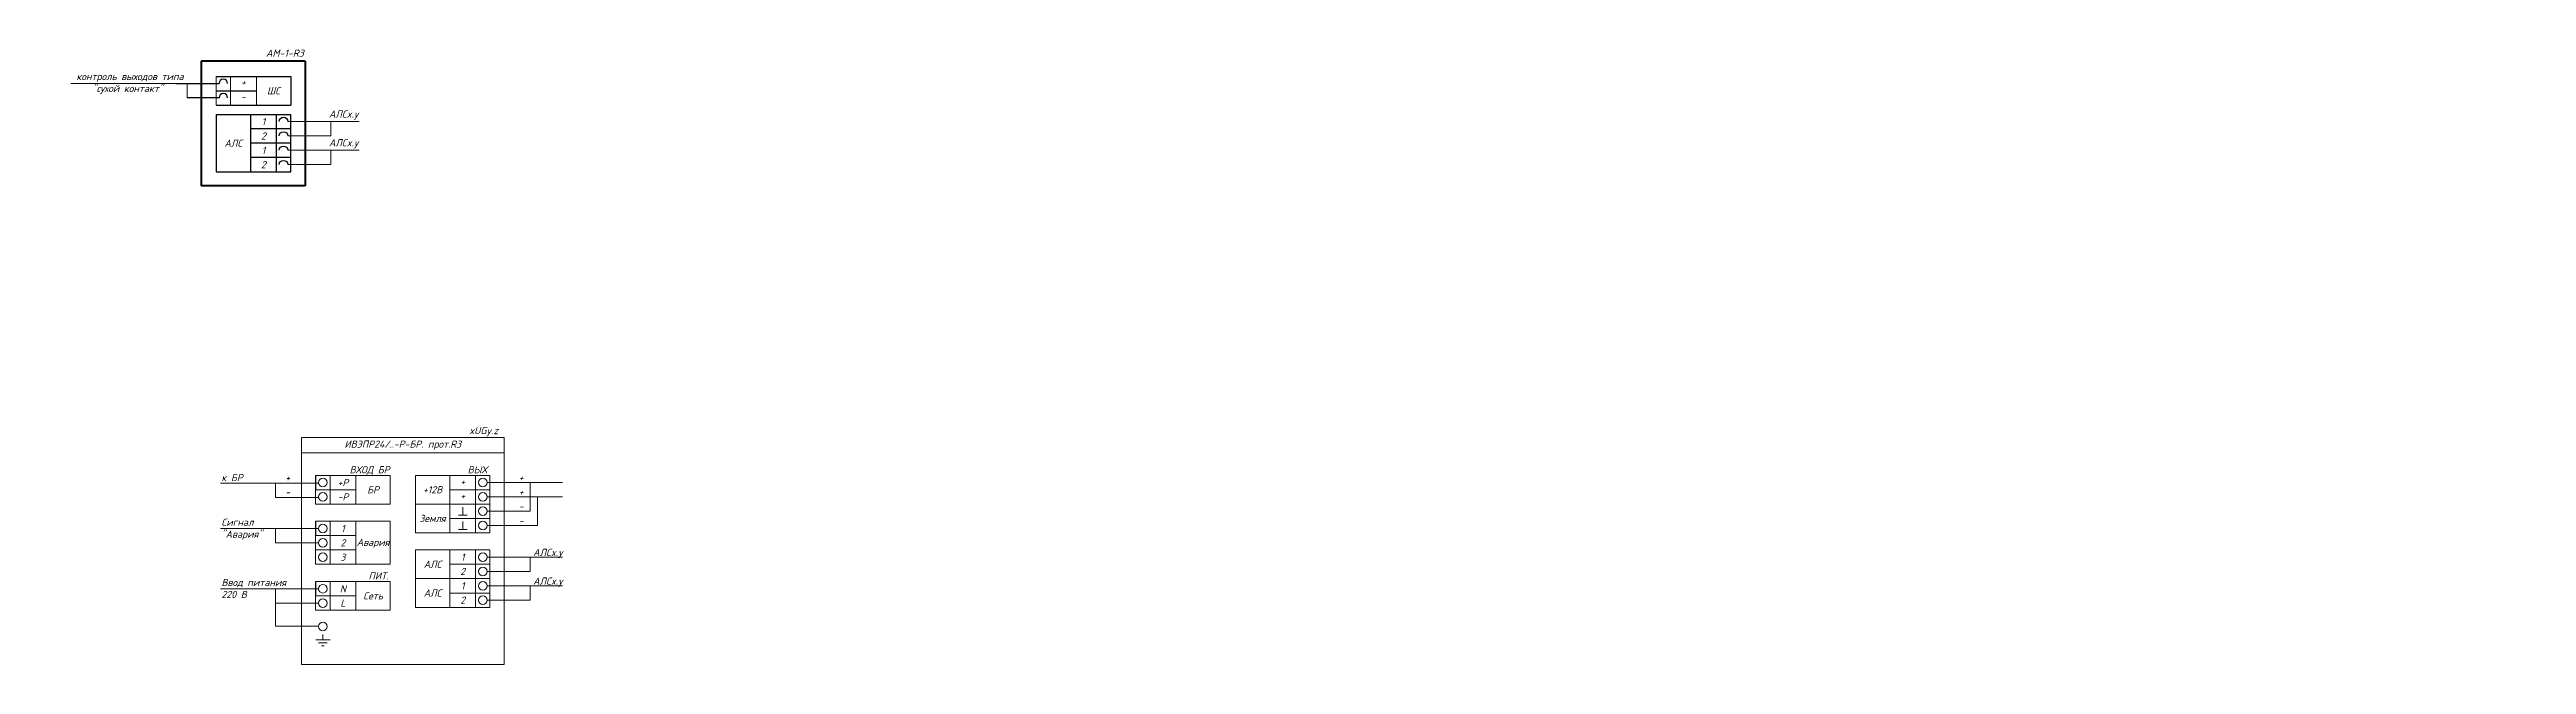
# Model space of a CAD drawing. Extents: x -72636 to 8142370, y -29900 to 852868.
# Drawn here: x 493593 to 579892, y 14852 to 36290 of the extents above; entities that cross this region are included whole.
import ezdxf
from ezdxf import colors
from ezdxf.entities.mleader import LeaderData, LeaderLine
from ezdxf.enums import TextEntityAlignment as Align
from ezdxf.math import Vec2, Vec3

# ---------------------------------------------------------------- set-up
doc = ezdxf.new("R2010")
doc.units = 0
doc.header["$LTSCALE"] = 100
doc.layers.add('RC-Схемы', color=7, linetype='Continuous', lineweight=0)
doc.layers.add('Схемы подключ', color=7, linetype='Continuous', lineweight=15)
doc.styles.add('ISOCPEUR', font='isocpeui.ttf', dxfattribs={"height": 250})

# ---------------------------------------------------------------- blocks, each defined once
blk = doc.blocks.new('_Oblique')
at = {"color": 0, "linetype": 'ByBlock', "lineweight": -2}
blk.add_line((-0.5, -0.5), (0.5, 0.5), dxfattribs=at)
blk = doc.blocks.new('*U58')
for p, q in [((-39.66, 23.57), (-63.55, 23.57)), ((-44.38, 18.57), (-44.38, 23.57)), ((-44.38, 23.57), (-29.37, 23.57)), ((-29.37, 18.57), (-44.38, 18.57)), ((44.37, 23.83), (29.37, 23.83)), ((44.38, 23.83), (29.37, 23.83)), ((46.89, 18.83), (29.37, 18.83)), ((29.37, 18.83), (44.38, 18.83)), ((44.36, 13.83), (44.37, 17.83)), ((44.37, 17.83), (44.37, 23.83)), ((44.37, 23.83), (50.37, 23.83)), ((44.37, 23.83), (55.62, 23.83)), ((46.89, 8.83), (46.89, 18.83)), ((46.89, 18.83), (55.62, 18.83)), ((29.36, 13.83), (44.36, 13.83)), ((29.37, 8.83), (46.89, 8.83)), ((-39.59, 7.83), (-63.55, 7.83)), ((-44.36, 7.83), (-50.36, 7.83)), ((-44.36, 7.83), (-29.36, 7.83)), ((-44.36, 2.83), (-44.36, 7.83)), ((-44.36, 2.83), (-44.36, 7.83)), ((-44.36, 2.83), (-44.36, 7.83)), ((-44.36, 2.83), (-44.36, 7.83)), ((-44.36, 7.83), (-29.36, 7.83)), ((-29.36, 2.83), (-44.36, 2.83)), ((-29.36, 2.83), (-44.36, 2.83)), ((44.37, -2.17), (29.37, -2.17)), ((55.62, -2.17), (29.37, -2.17)), ((29.37, -7.17), (44.37, -7.17)), ((29.37, -7.17), (44.37, -7.17)), ((44.37, -7.17), (44.37, -2.17)), ((44.37, -2.17), (50.37, -2.17)), ((44.37, -7.17), (44.37, -2.17)), ((-44.37, -13.17), (-63.55, -13.17)), ((-44.38, -13.17), (-29.37, -13.17)), ((-44.37, -26.28), (-44.37, -13.17)), ((44.37, -12.17), (29.37, -12.17)), ((29.37, -17.17), (44.37, -17.17)), ((55.62, -12.17), (29.38, -12.17)), ((29.38, -17.17), (44.38, -17.17)), ((44.37, -17.17), (44.37, -12.17)), ((44.37, -12.17), (50.37, -12.17)), ((44.38, -17.17), (44.38, -12.17)), ((-29.37, -18.17), (-44.37, -18.17)), ((-44.37, -26.28), (-29.39, -26.28))]:
    blk.add_line(p, q)
for points in [[(-35.33, 39.59), (35.33, 39.59), (35.33, -39.59), (-35.33, -39.59)], [(35.33, 39.59), (-35.33, 39.59), (-35.33, 34.19), (35.33, 34.19)]]:
    blk.add_lwpolyline(points, close=True)
for points in [[(-30.37, 26.33), (-30.37, 21.33)], [(-30.37, 26.33), (-25.37, 26.33)], [(-30.37, 26.33), (-25.36, 26.33)], [(-30.36, 26.33), (-30.36, 21.33)], [(-30.36, 26.33), (-25.36, 26.33)], [(-25.37, 26.33), (-16.37, 26.33)], [(-4.36, 26.33), (-25.36, 26.33)], [(-16.36, 26.33), (-25.36, 26.33)], [(-25.36, 26.33), (-25.36, 21.33)], [(-25.36, 26.33), (-25.36, 21.33)], [(-16.36, 21.33), (-16.36, 26.33)], [(-4.36, 16.33), (-4.36, 26.33)], [(4.37, 26.33), (25.37, 26.33)], [(4.37, 16.33), (4.37, 26.33)], [(16.36, 26.33), (25.36, 26.33)], [(16.36, 21.33), (16.36, 26.33)], [(25.37, 26.33), (16.37, 26.33)], [(25.36, 26.33), (25.36, 21.33)], [(30.37, 26.33), (25.36, 26.33)], [(25.37, 26.33), (25.37, 21.33)], [(30.37, 26.33), (25.37, 26.33)], [(30.37, 26.33), (25.37, 26.33)], [(30.37, 26.33), (30.37, 21.33)], [(30.37, 26.33), (30.37, 21.33)], [(-30.37, 21.33), (-30.37, 16.33)], [(-30.37, 21.33), (-25.36, 21.33)], [(-30.36, 21.33), (-25.36, 21.33)], [(-16.36, 21.33), (-25.36, 21.33)], [(-25.36, 21.33), (-16.36, 21.33)], [(-25.36, 21.33), (-25.36, 16.33)], [(-16.36, 16.33), (-16.36, 21.33)], [(25.36, 21.33), (16.36, 21.33)], [(16.37, 16.33), (16.37, 21.33)], [(16.37, 21.33), (25.37, 21.33)], [(30.37, 21.33), (25.36, 21.33)], [(25.37, 21.33), (25.37, 16.33)], [(30.37, 21.33), (25.37, 21.33)], [(30.37, 21.33), (30.37, 16.33)], [(-30.37, 16.33), (-25.36, 16.33)], [(-30.37, 16.33), (-25.36, 16.33)], [(-30.37, 16.33), (-25.37, 16.33)], [(-30.37, 16.33), (-25.37, 16.33)], [(-30.37, 10.33), (-25.37, 10.33)], [(-30.37, 10.33), (-30.37, 5.33)], [(-30.37, 10.33), (-25.36, 10.33)], [(-30.36, 16.33), (-25.36, 16.33)], [(-30.36, 10.33), (-30.36, 5.33)], [(-30.36, 10.33), (-25.36, 10.33)], [(-25.37, 16.33), (-16.37, 16.33)], [(-4.37, 16.33), (-25.37, 16.33)], [(-25.37, 10.33), (-16.37, 10.33)], [(-16.36, 16.33), (-25.36, 16.33)], [(-25.36, 16.33), (-16.36, 16.33)], [(-16.36, 16.33), (-25.36, 16.33)], [(-16.36, 10.33), (-25.36, 10.33)], [(-4.36, 10.33), (-25.36, 10.33)], [(-25.36, 10.33), (-25.36, 5.33)], [(-25.36, 10.33), (-25.36, 5.33)], [(-4.36, 16.33), (-16.36, 16.33)], [(-16.36, 16.33), (-4.36, 16.33)], [(-16.36, 5.33), (-16.36, 10.33)], [(-4.36, -4.67), (-4.36, 10.33)], [(4.37, 16.33), (25.37, 16.33)], [(4.37, 6.33), (4.37, 16.33)], [(4.37, 16.33), (16.36, 16.33)], [(16.37, 16.33), (4.37, 16.33)], [(16.36, 16.33), (25.36, 16.33)], [(16.37, 16.33), (25.37, 16.33)], [(16.37, 11.33), (16.37, 16.33)], [(25.37, 16.33), (16.37, 16.33)], [(25.37, 16.33), (16.37, 16.33)], [(16.37, 6.33), (16.37, 11.33)], [(16.37, 11.33), (25.37, 11.33)], [(25.37, 11.33), (16.37, 11.33)], [(19.37, 12.42), (22.37, 12.42)], [(20.87, 12.42), (20.87, 15.29)], [(20.87, 7.42), (20.87, 10.29)], [(30.37, 16.33), (25.36, 16.33)], [(25.37, 16.33), (25.37, 11.33)], [(30.37, 16.33), (25.37, 16.33)], [(25.37, 16.33), (25.37, 11.33)], [(30.37, 16.33), (25.37, 16.33)], [(30.37, 16.33), (25.37, 16.33)], [(30.37, 16.33), (25.37, 16.33)], [(25.37, 11.33), (25.37, 6.33)], [(30.37, 11.33), (25.37, 11.33)], [(30.37, 11.33), (25.37, 11.33)], [(30.37, 16.33), (30.37, 11.33)], [(30.37, 16.33), (30.37, 11.33)], [(30.37, 11.33), (30.37, 6.33)], [(-30.37, 5.33), (-30.37, -4.67)], [(-30.37, 5.33), (-25.36, 5.33)], [(-30.37, 0.33), (-25.36, 0.33)], [(-30.37, 0.33), (-25.37, 0.33)], [(-30.37, 0.33), (-25.36, 0.33)], [(-30.37, 0.33), (-25.37, 0.33)], [(-30.36, 5.33), (-25.36, 5.33)], [(-30.36, 0.33), (-25.36, 0.33)], [(-25.37, 0.33), (-16.37, 0.33)], [(-16.36, 0.33), (-25.37, 0.33)], [(-16.36, 5.33), (-25.36, 5.33)], [(-25.36, 5.33), (-16.36, 5.33)], [(-25.36, 5.33), (-25.36, 0.33)], [(-25.36, 0.33), (-16.36, 0.33)], [(-16.36, 0.33), (-25.36, 0.33)], [(-16.36, 0.33), (-25.36, 0.33)], [(-25.36, 0.33), (-25.36, -4.67)], [(-16.36, -4.67), (-16.36, 5.33)], [(-16.36, 0.33), (-16.36, 0.33)], [(-16.36, 0.33), (-16.36, 0.33)], [(4.37, 6.33), (16.37, 6.33)], [(16.37, 6.33), (4.37, 6.33)], [(4.37, 0.33), (4.37, -9.67)], [(16.37, 0.33), (4.37, 0.33)], [(4.37, 0.33), (16.37, 0.33)], [(25.37, 6.33), (16.37, 6.33)], [(16.37, 6.33), (25.37, 6.33)], [(16.37, 0.33), (16.37, -4.67)], [(25.37, 0.33), (16.37, 0.33)], [(16.37, 0.33), (25.37, 0.33)], [(19.37, 7.42), (22.37, 7.42)], [(30.37, 6.33), (25.37, 6.33)], [(30.37, 6.33), (25.37, 6.33)], [(30.37, 0.33), (25.37, 0.33)], [(25.37, -4.67), (25.37, 0.33)], [(30.37, 0.33), (25.37, 0.33)], [(30.37, -4.67), (30.37, 0.33)], [(-30.37, -4.67), (-25.36, -4.67)], [(-30.37, -4.67), (-25.37, -4.67)], [(-30.37, -4.67), (-25.36, -4.67)], [(-30.37, -4.67), (-25.37, -4.67)], [(-30.36, -4.67), (-25.36, -4.67)], [(-25.37, -4.67), (-16.37, -4.67)], [(-4.37, -4.67), (-25.37, -4.67)], [(-25.36, -4.67), (-16.36, -4.67)], [(-16.36, -4.67), (-25.36, -4.67)], [(-16.36, -4.67), (-25.36, -4.67)], [(16.37, -4.67), (25.37, -4.67)], [(16.37, -4.67), (16.37, -9.67)], [(25.37, -4.67), (16.37, -4.67)], [(25.37, -9.67), (25.37, -4.67)], [(25.37, -9.67), (25.37, -4.67)], [(30.37, -4.67), (25.37, -4.67)], [(30.37, -4.67), (25.37, -4.67)], [(30.37, -9.67), (30.37, -4.67)], [(30.37, -9.67), (30.37, -4.67)], [(-30.37, -10.67), (-25.37, -10.67)], [(-30.37, -10.67), (-30.37, -15.67)], [(-30.37, -10.67), (-25.36, -10.67)], [(-30.37, -15.67), (-25.36, -15.67)], [(-30.37, -15.67), (-30.37, -20.67)], [(-30.36, -10.67), (-30.36, -15.67)], [(-30.36, -10.67), (-25.36, -10.67)], [(-30.36, -15.67), (-25.36, -15.67)], [(-25.37, -10.67), (-16.37, -10.67)], [(-4.36, -10.67), (-25.36, -10.67)], [(-16.36, -10.67), (-25.36, -10.67)], [(-25.36, -10.67), (-25.36, -15.67)], [(-25.36, -10.67), (-25.36, -15.67)], [(-25.36, -15.67), (-16.36, -15.67)], [(-16.36, -15.67), (-25.36, -15.67)], [(-25.36, -15.67), (-25.36, -20.67)], [(-16.36, -15.67), (-16.36, -10.67)], [(-16.36, -20.67), (-16.36, -15.67)], [(-4.37, -20.67), (-4.37, -10.67)], [(-4.36, -20.67), (-4.36, -10.67)], [(4.37, -9.67), (16.37, -9.67)], [(4.37, -9.67), (16.37, -9.67)], [(4.37, -9.67), (4.37, -19.67)], [(16.37, -9.67), (4.37, -9.67)], [(4.37, -19.67), (4.37, -9.67)], [(16.37, -9.67), (25.37, -9.67)], [(16.37, -9.67), (25.37, -9.67)], [(16.37, -9.67), (16.37, -14.67)], [(25.37, -9.67), (16.37, -9.67)], [(16.37, -14.67), (16.37, -19.67)], [(16.37, -14.67), (25.37, -14.67)], [(25.37, -14.67), (16.37, -14.67)], [(25.37, -14.67), (25.37, -9.67)], [(30.37, -9.67), (25.37, -9.67)], [(30.37, -9.67), (25.37, -9.67)], [(30.37, -9.67), (25.37, -9.67)], [(25.37, -19.67), (25.37, -14.67)], [(30.37, -14.67), (25.37, -14.67)], [(30.37, -14.67), (25.37, -14.67)], [(30.37, -14.67), (30.37, -9.67)], [(30.37, -19.67), (30.37, -14.67)], [(-30.37, -20.67), (-25.37, -20.67)], [(-30.37, -20.67), (-25.36, -20.67)], [(-30.37, -20.67), (-25.37, -20.67)], [(-30.37, -20.67), (-25.36, -20.67)], [(-30.36, -20.67), (-25.36, -20.67)], [(-4.37, -20.67), (-25.37, -20.67)], [(-25.37, -20.67), (-16.37, -20.67)], [(-16.36, -20.67), (-25.36, -20.67)], [(-16.36, -20.67), (-25.36, -20.67)], [(-25.36, -20.67), (-16.36, -20.67)], [(-16.36, -20.67), (-4.36, -20.67)], [(-4.36, -20.67), (-16.36, -20.67)], [(16.37, -19.67), (4.37, -19.67)], [(25.37, -19.67), (16.37, -19.67)], [(30.37, -19.67), (25.37, -19.67)], [(-30.35, -31.03), (-25.35, -31.03)], [(-29.35, -32.03), (-26.35, -32.03)], [(-28.35, -33.03), (-27.35, -33.03)], [(-27.85, -31.03), (-27.85, -29.16)]]:
    blk.add_lwpolyline(points)
for points in [[(-26.37, 18.83, -1), (-29.37, 18.83, -1)], [(-26.36, 23.83, -1), (-29.36, 23.83, -1)], [(29.37, 23.83, -1), (26.37, 23.83, -1)], [(29.37, 18.83, -1), (26.37, 18.83, -1)], [(-29.36, 7.83, 1), (-26.36, 7.83, 1)], [(29.37, 13.83, -1), (26.37, 13.83, -1)], [(29.37, 8.83, -1), (26.37, 8.83, -1)], [(-29.37, 2.83, 1), (-26.37, 2.83, 1)], [(-29.37, -2.17, 1), (-26.37, -2.17, 1)], [(29.37, -2.17, -1), (26.37, -2.17, -1)], [(29.37, -7.17, -1), (26.37, -7.17, -1)], [(-26.37, -18.17, -1), (-29.37, -18.17, -1)], [(-26.36, -13.17, -1), (-29.36, -13.17, -1)], [(29.37, -12.17, -1), (26.37, -12.17, -1)], [(29.37, -17.17, -1), (26.37, -17.17, -1)], [(-26.37, -26.38, -1), (-29.37, -26.38, -1)]]:
    blk.add_lwpolyline(points, format="xyb", close=True)
at = {"style": 'ISOCPEUR'}
for s, p in [('xUGy.z', (23.15, 40.7)), ('к БР', (-63.19, 24.32)), ('ВХОД БР', (-18.55, 27.06)), ('ВЫХ', (22.57, 27.06)), ('АЛСx.y', (45.41, -1.76)), ('ПИТ.', (-11.95, -9.94)), ('АЛСx.y', (45.41, -11.76))]:
    blk.add_text(s, height=2.5, dxfattribs=at).set_placement(p)
for s, p in [('+', (41.22, 24.28)), ('+', (41.22, 19.28)), ('-', (41.22, 14.28)), ('-', (41.22, 9.28))]:
    blk.add_text(s, height=2.5, dxfattribs=at).set_placement(p, align=Align.CENTER)
for s, p in [('+', (-40.12, 25.51)), ('-', (-40.12, 20.51)), ('+Р', (-20.87, 23.83)), ('-Р', (-20.86, 18.83)), ('БР', (-10.36, 21.33)), ('+12В', (10.37, 21.33)), ('+', (20.87, 24.21)), ('+', (20.87, 19.21)), ('1', (-20.87, 7.83)), ('Земля', (10.37, 11.33)), ('2', (-20.86, 2.83)), ('Авария', (-10.36, 2.99)), ('3', (-20.86, -2.17)), ('АЛС', (10.37, -4.67)), ('2', (20.87, -7.17)), ('1', (20.87, -2.17)), ('N', (-20.87, -13.17)), ('L', (-20.86, -18.17)), ('Сеть', (-10.36, -15.67)), ('АЛС', (10.37, -14.67)), ('2', (20.87, -17.17)), ('1', (20.87, -12.17))]:
    blk.add_text(s, height=2.5, dxfattribs=at).set_placement(p, align=Align.MIDDLE_CENTER)
at = {"char_height": 2.5, "style": 'ISOCPEUR'}
for s, insert, width, attachment_point in [('ИВЭПР24/..-Р-БР. прот.R3', (0, 36.89), 70.6659, 5), ('Сигнал "Авария"', (-63.19, 11.25), 24.1588, 1), ('Ввод питания 220 В', (-63.19, -9.75), 24.1588, 1)]:
    blk.add_mtext(s, dxfattribs=dict(at, insert=insert, width=width, attachment_point=attachment_point))

msp = doc.modelspace()

# ---------------------------------------------------------------- linework, layer by layer
at = {"layer": 'Схемы подключ'}
for p, q in [((497998, 35105), (494335, 35105)), ((498388, 34605), (498388, 35105)), ((499398, 35354), (499398, 34354)), ((499898, 35354), (499898, 34354)), ((500798, 35354), (500798, 34354)), ((504386, 33776), (501898, 33776)), ((503398, 33276), (503398, 33776)), ((501898, 33276), (503398, 33276)), ((504386, 32776), (501899, 32776)), ((501899, 32276), (503399, 32276)), ((503399, 32276), (503399, 32776))]:
    msp.add_line(p, q, dxfattribs=at)
at = {"layer": 'Схемы подключ', "color": 0, "lineweight": 25}
for p, q in [((497997, 35105), (499498, 35105)), ((499498, 34605), (498388, 34605)), ((501998, 33526), (500598, 33526)), ((501999, 32526), (500598, 32526))]:
    msp.add_line(p, q, dxfattribs=at)
at = {"layer": 'Схемы подключ', "lineweight": 50}
for points in [[(502498, 35887), (498876, 35887)], [(498876, 35887), (498876, 31542)], [(502498, 35887), (502498, 31542)], [(502498, 31542), (498876, 31542)]]:
    msp.add_lwpolyline(points, dxfattribs=at)
at = {"layer": 'Схемы подключ', "color": 0, "lineweight": 25}
for points in [[(499398, 35354), (501998, 35354)], [(499398, 34854), (500798, 34854)], [(501998, 35354), (501998, 34354)], [(499398, 34354), (501998, 34354)], [(499398, 34026), (499398, 32026)], [(499398, 34026), (501998, 34026)], [(500598, 34026), (500598, 32026)], [(501498, 32026), (501498, 34026)], [(501998, 32026), (501998, 34026)], [(501998, 33026), (500598, 33026)], [(499398, 32026), (501998, 32026)]]:
    msp.add_lwpolyline(points, dxfattribs=at)
for points in [[(499798, 35104, 1), (499498, 35104)], [(499798, 34604, 1), (499498, 34604)], [(501598, 33776, -1), (501898, 33776)], [(501598, 33276, -1), (501898, 33276)], [(501598, 32776, -1), (501898, 32776)], [(501598, 32276, -1), (501898, 32276)]]:
    msp.add_lwpolyline(points, format="xyb", dxfattribs=at)

# ---------------------------------------------------------------- block references
at = {"layer": 'RC-Схемы', "color": 1, "lineweight": 30, "ltscale": 30, "xscale": 100, "yscale": 100, "zscale": 100}
msp.add_blockref('*U58', (505902, 18811), dxfattribs=at)

# ---------------------------------------------------------------- texts
at = {"layer": 'Схемы подключ', "color": 7, "style": 'ISOCPEUR'}
msp.add_text('АМ-1-R3', height=250, dxfattribs=at).set_placement((501135, 36039))
at = {"layer": 'Схемы подключ', "color": 0, "lineweight": 25, "style": 'ISOCPEUR'}
for s, p in [('+', (500349, 35152)), ('-', (500349, 34642)), ('ШС', (501398, 34854)), ('1', (501048, 33776)), ('АЛС', (499998, 33026)), ('2', (501048, 33276)), ('1', (501049, 32776)), ('2', (501049, 32276))]:
    msp.add_text(s, height=250, dxfattribs=at).set_placement(p, align=Align.MIDDLE_CENTER)
at = {"layer": 'Схемы подключ', "style": 'ISOCPEUR'}
for p in [(503328, 33916), (503328, 32916)]:
    msp.add_text('АЛСx.y', height=250, dxfattribs=at).set_placement(p)
at = {"layer": 'Схемы подключ', "insert": (496318, 35105), "char_height": 250, "attachment_point": 5, "style": 'ISOCPEUR'}
msp.add_mtext_dynamic_manual_height_columns(' контроль выходов типа\\P"сухой контакт"', width=4034.45, gutter_width=1250, heights=[0], dxfattribs=at)

# ---------------------------------------------------------------- leaders
at = {"color": 0}
ml = msp.add_multileader_mtext('Standard', dxfattribs=at)
ml.set_content('Соединение по радиосигналу', color=7, style='ISOCPEUR')
ml.set_leader_properties(color=256)
ml.set_arrow_properties(name='OBLIQUE')
ml.build(insert=Vec2(0, 0))
ml.multileader.update_dxf_attribs({"has_dogleg": 0, "text_left_attachment_type": 6, "text_right_attachment_type": 6, "dogleg_length": 0.5, "arrow_head_size": 100, "scale": 100})
ctx = ml.context
ctx.base_point, ctx.scale, ctx.char_height, ctx.arrow_head_size, ctx.landing_gap_size, ctx.plane_origin = Vec3(167921, 25028), 100, 200, 100, 0, Vec3(175073, 26969)
ctx.left_attachment, ctx.right_attachment = 6, 6
notes = []
notes.append((ctx, [(0, (1, 1, 0), (167871, 25028), (1, 0), 50, [(0, [(167168, 24443)], 0, [])])]))
ctx.mtext.insert, ctx.mtext.width, ctx.mtext.defined_height, ctx.mtext.flow_direction = Vec3(167921, 25288), 5754.24, 140, 5
ml = msp.add_multileader_mtext('Standard', dxfattribs=at)
ml.set_content('{\\fISOCPEUR|b0|i1|c204|p34;P5}', color=7, style='ISOCPEUR')
ml.set_leader_properties(color=256)
ml.set_arrow_properties(name='OBLIQUE')
ml.build(insert=Vec2(0, 0))
ml.multileader.update_dxf_attribs({"has_dogleg": 0, "text_left_attachment_type": 6, "text_right_attachment_type": 6, "dogleg_length": 0.5, "arrow_head_size": 100, "scale": 100})
ctx = ml.context
ctx.base_point, ctx.scale, ctx.char_height, ctx.arrow_head_size, ctx.landing_gap_size, ctx.plane_origin = Vec3(167688, 17393), 100, 200, 100, 0, Vec3(177840, 17506)
ctx.left_attachment, ctx.right_attachment = 6, 6
notes.append((ctx, [(1, (1, 1, 0), (167638, 17393), (1, 0), 50, [(0, [(167499, 18232)], 0, [])])]))
ctx.mtext.insert, ctx.mtext.width, ctx.mtext.flow_direction = Vec3(167688, 17633), 79736.13, 5
ml = msp.add_multileader_mtext('Standard', dxfattribs=at)
ml.set_content('{\\fISOCPEUR|b0|i1|c204|p34;P6}', color=7, style='ISOCPEUR')
ml.set_leader_properties(color=256)
ml.set_arrow_properties(name='OBLIQUE')
ml.build(insert=Vec2(0, 0))
ml.multileader.update_dxf_attribs({"has_dogleg": 0, "text_left_attachment_type": 6, "text_right_attachment_type": 6, "dogleg_length": 0.5, "arrow_head_size": 100, "scale": 100})
ctx = ml.context
ctx.base_point, ctx.scale, ctx.char_height, ctx.arrow_head_size, ctx.landing_gap_size, ctx.plane_origin = Vec3(168757, 17396), 100, 200, 100, 0, Vec3(178909, 17509)
ctx.left_attachment, ctx.right_attachment = 6, 6
notes.append((ctx, [(1, (1, 1, 0), (168707, 17396), (1, 0), 50, [(0, [(168384, 18229)], 0, [])])]))
ctx.mtext.insert, ctx.mtext.width, ctx.mtext.flow_direction = Vec3(168757, 17636), 79736.13, 5
for ctx, leaders in notes:
    for number, flags, end, landing, length, lines in leaders:
        leader = LeaderData()
        leader.index, (leader.has_last_leader_line, leader.has_dogleg_vector, leader.attachment_direction) = number, flags
        leader.last_leader_point, leader.dogleg_vector, leader.dogleg_length = Vec3(end), Vec3(landing), length
        for number, points, colour, breaks in lines:
            line = LeaderLine()
            line.index, line.vertices, line.color, line.breaks = number, Vec3.list(points), colors.encode_raw_color(colour), breaks
            leader.lines.append(line)
        ctx.leaders.append(leader)

doc.saveas('drawing.dxf')
